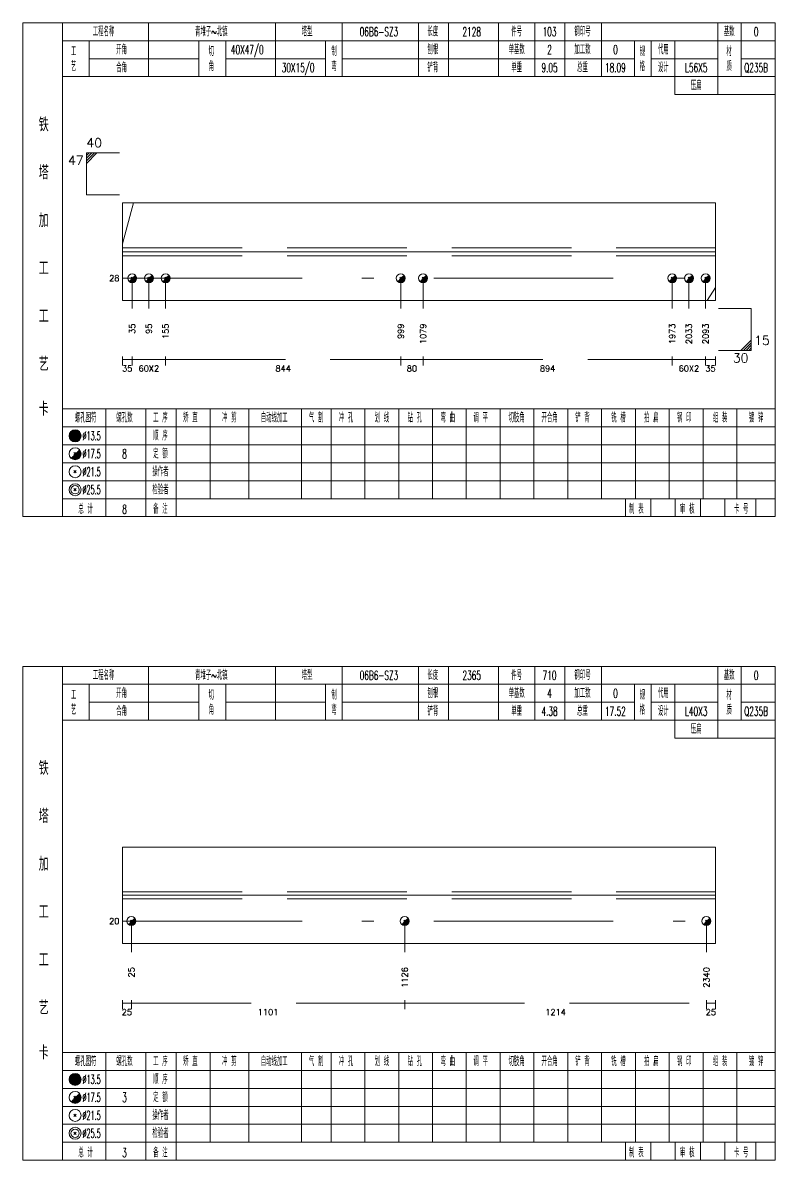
# Model space of a CAD drawing. Extents: x 0 to 30090, y 0 to 380.
# Drawn here: x 602.8 to 854.2, y 0 to 380 of the extents above; entities that cross this region are included whole.
import ezdxf
from ezdxf.enums import TextEntityAlignment as Align

# ---------------------------------------------------------------- set-up
doc = ezdxf.new("R2010")
doc.units = 0
doc.header["$LTSCALE"] = 20
doc.header["$MEASUREMENT"] = 0
doc.linetypes.add('一点画线', pattern=[5.2, 3, -1, 0.2, -1])
doc.linetypes.add('虚线', pattern=[2.75, 2, -0.75])
doc.layers.get('0').update_dxf_attribs({"linetype": 'CONTINUOUS', "lineweight": 25})
for name, color, linetype, lineweight in [('1', 7, 'CONTINUOUS', 25), ('4', 7, 'CONTINUOUS', 25), ('5', 7, 'CONTINUOUS', 25)]:
    doc.layers.add(name, color=color, linetype=linetype, lineweight=lineweight)
doc.styles.get("Standard").update_dxf_attribs({"font": 'simplex', "width": 0.7, "bigfont": 'gbhzfs.shx'})

# ---------------------------------------------------------------- blocks, each defined once
blk = doc.blocks.new('孔17.5')
at = {"layer": '5', "color": 7, "linetype": 'Continuous', "lineweight": 13}
for p, q in [((-0.2, -0.2), (0.2, 0.2)), ((-0.2, 0.2), (0.2, -0.2))]:
    blk.add_line(p, q, dxfattribs=at)
blk.add_circle((0, 0), 1, dxfattribs=at)
for radius in [0.9, 0.8, 0.7, 0.6, 0.5, 0.4, 0.3, 0.2, 0.1]:
    blk.add_arc((0, 0), radius, 225, 45, dxfattribs=at)

msp = doc.modelspace()

# ---------------------------------------------------------------- linework, layer by layer
at = {"color": 7, "linetype": 'Continuous', "lineweight": 13}
for p, q in [((624.1, 336.5), (635.1, 336.5)), ((624.1, 322.5), (624.1, 336.5)), ((624.97, 336.5), (624.1, 335.62)), ((625.85, 336.5), (624.1, 334.75)), ((626.72, 336.5), (624.1, 333.88)), ((627.6, 336.5), (624.1, 333)), ((624.1, 322.5), (635.1, 322.5)), ((636.1, 306.13), (639.82, 319.84)), ((639.36, 294.66), (639.36, 284.5)), ((644.94, 294.66), (644.94, 284.5)), ((650.53, 294.66), (650.53, 284.5)), ((729.1, 294.66), (729.1, 284.5)), ((736.55, 294.66), (736.55, 284.5)), ((819.77, 294.66), (819.77, 284.5)), ((825.36, 294.66), (825.36, 284.5)), ((830.94, 294.66), (830.94, 284.5)), ((834.2, 291.54), (831.41, 287.16)), ((846.2, 284.5), (835.2, 284.5)), ((846.2, 284.5), (846.2, 270.5)), ((842.7, 270.5), (846.2, 274)), ((846.2, 270.5), (835.2, 270.5)), ((843.58, 270.5), (846.2, 273.12)), ((844.45, 270.5), (846.2, 272.25)), ((845.33, 270.5), (846.2, 271.38)), ((639.1, 79.88), (639.1, 69.5)), ((730.42, 79.88), (730.42, 69.5)), ((831.2, 79.88), (831.2, 69.5))]:
    msp.add_line(p, q, dxfattribs=at)
at = {"color": 7, "linetype": 'Continuous', "lineweight": 18}
for p, q in [((636.1, 319.84), (636.1, 287.16)), ((636.1, 319.84), (834.2, 319.84)), ((834.2, 319.84), (834.2, 287.16)), ((636.1, 303.5), (834.2, 303.5)), ((636.1, 104.62), (636.1, 72.38)), ((636.1, 104.62), (834.2, 104.62)), ((834.2, 104.62), (834.2, 72.38)), ((636.1, 88.5), (834.2, 88.5))]:
    msp.add_line(p, q, dxfattribs=at)
at = {"color": 1, "linetype": '虚线', "lineweight": 18}
for p, q in [((636.1, 304.84), (834.2, 304.84)), ((636.1, 302.16), (834.2, 302.16)), ((636.1, 89.62), (834.2, 89.62)), ((636.1, 87.38), (834.2, 87.38))]:
    msp.add_line(p, q, dxfattribs=at)
at = {"color": 3, "linetype": '一点画线', "lineweight": 13}
for p, q in [((636.1, 294.66), (834.2, 294.66)), ((636.1, 79.88), (834.2, 79.88))]:
    msp.add_line(p, q, dxfattribs=at)
at = {"color": 8, "linetype": '虚线', "lineweight": 9}
for p, q in [((636.1, 268.5), (636.1, 265.5)), ((636.1, 267.5), (639.36, 267.5)), ((639.36, 268.5), (639.36, 265.5)), ((639.36, 268.5), (639.36, 265.5)), ((639.36, 267.5), (650.53, 267.5)), ((650.53, 268.5), (650.53, 265.5)), ((650.53, 268.5), (650.53, 265.5)), ((650.53, 267.5), (729.1, 267.5)), ((729.1, 268.5), (729.1, 265.5)), ((729.1, 268.5), (729.1, 265.5)), ((729.1, 267.5), (736.55, 267.5)), ((736.55, 268.5), (736.55, 265.5)), ((736.55, 268.5), (736.55, 265.5)), ((736.55, 267.5), (819.77, 267.5)), ((819.77, 268.5), (819.77, 265.5)), ((819.77, 268.5), (819.77, 265.5)), ((819.77, 267.5), (830.94, 267.5)), ((830.94, 268.5), (830.94, 265.5)), ((830.94, 268.5), (830.94, 265.5)), ((830.94, 267.5), (834.2, 267.5)), ((834.2, 268.5), (834.2, 265.5)), ((636.1, 53.5), (636.1, 50.5)), ((639.1, 53.5), (639.1, 50.5)), ((639.1, 53.5), (639.1, 50.5)), ((730.42, 53.5), (730.42, 50.5)), ((730.42, 53.5), (730.42, 50.5)), ((831.2, 53.5), (831.2, 50.5)), ((831.2, 53.5), (831.2, 50.5)), ((834.2, 53.5), (834.2, 50.5)), ((636.1, 52.5), (639.1, 52.5)), ((639.1, 52.5), (730.42, 52.5)), ((730.42, 52.5), (831.2, 52.5)), ((831.2, 52.5), (834.2, 52.5))]:
    msp.add_line(p, q, dxfattribs=at)
at = {"layer": '1', "color": 7, "linetype": 'Continuous', "lineweight": 18}
for p, q in [((636.1, 287.16), (834.2, 287.16)), ((636.1, 72.38), (834.2, 72.38))]:
    msp.add_line(p, q, dxfattribs=at)
at = {"layer": '4', "color": 1, "linetype": 'Continuous', "lineweight": 18}
for p, q in [((616.1, 215), (616.1, 380)), ((644.8, 362), (644.8, 380)), ((687.2, 362), (687.2, 380)), ((709.5, 362), (709.5, 380)), ((735, 362), (735, 380)), ((745, 362), (745, 380)), ((761.7, 362), (761.7, 380)), ((773.9, 362), (773.9, 380)), ((783.9, 362), (783.9, 380)), ((796.1, 362), (796.1, 380)), ((835, 356), (835, 380)), ((842.8, 362), (842.8, 380)), ((616.1, 374), (854.2, 374)), ((625, 362), (625, 374)), ((661.6, 362), (661.6, 374)), ((670.6, 362), (670.6, 374)), ((703.9, 362), (703.9, 374)), ((807.2, 362), (807.2, 374)), ((812.8, 362), (812.8, 374)), ((820.6, 356), (820.6, 374)), ((625, 368), (661.6, 368)), ((670.6, 368), (703.9, 368)), ((709.5, 368), (807.2, 368)), ((812.8, 368), (835, 368)), ((842.8, 368), (854.2, 368)), ((616.1, 362), (854.2, 362)), ((820.6, 356), (854.2, 356)), ((616.1, 251), (854.2, 251)), ((630.6, 215), (630.6, 251)), ((643.9, 215), (643.9, 251)), ((654, 215), (654, 251)), ((665.4, 221), (665.4, 251)), ((678.3, 221), (678.3, 251)), ((695.9, 221), (695.9, 251)), ((705.8, 221), (705.8, 251)), ((717.1, 221), (717.1, 251)), ((728.4, 221), (728.4, 251)), ((739.7, 221), (739.7, 251)), ((750.9, 221), (750.9, 251)), ((762.3, 221), (762.3, 251)), ((773.6, 221), (773.6, 251)), ((784.9, 221), (784.9, 251)), ((796.2, 221), (796.2, 251)), ((807.5, 221), (807.5, 251)), ((818.8, 221), (818.8, 251)), ((830.1, 221), (830.1, 251)), ((841.4, 221), (841.4, 251)), ((616.1, 245), (854.2, 245)), ((616.1, 239), (854.2, 239)), ((616.1, 233), (854.2, 233)), ((616.1, 227), (854.2, 227)), ((616.1, 221), (854.2, 221)), ((804.2, 215), (804.2, 221)), ((812.6, 215), (812.6, 221)), ((820.8, 215), (820.8, 221)), ((829.2, 215), (829.2, 221)), ((837.4, 215), (837.4, 221)), ((847.7, 215), (847.7, 221)), ((616.1, 0), (616.1, 165)), ((644.8, 147), (644.8, 165)), ((687.2, 147), (687.2, 165)), ((709.5, 147), (709.5, 165)), ((735, 147), (735, 165)), ((745, 147), (745, 165)), ((761.7, 147), (761.7, 165)), ((773.9, 147), (773.9, 165)), ((783.9, 147), (783.9, 165)), ((796.1, 147), (796.1, 165)), ((835, 141), (835, 165)), ((842.8, 147), (842.8, 165)), ((616.1, 159), (854.2, 159)), ((625, 147), (625, 159)), ((661.6, 147), (661.6, 159)), ((670.6, 147), (670.6, 159)), ((703.9, 147), (703.9, 159)), ((807.2, 147), (807.2, 159)), ((812.8, 147), (812.8, 159)), ((820.6, 141), (820.6, 159)), ((625, 153), (661.6, 153)), ((670.6, 153), (703.9, 153)), ((709.5, 153), (807.2, 153)), ((812.8, 153), (835, 153)), ((842.8, 153), (854.2, 153)), ((616.1, 147), (854.2, 147)), ((820.6, 141), (854.2, 141)), ((616.1, 36), (854.2, 36)), ((630.6, 0), (630.6, 36)), ((643.9, 0), (643.9, 36)), ((654, 0), (654, 36)), ((665.4, 6), (665.4, 36)), ((678.3, 6), (678.3, 36)), ((695.9, 6), (695.9, 36)), ((705.8, 6), (705.8, 36)), ((717.1, 6), (717.1, 36)), ((728.4, 6), (728.4, 36)), ((739.7, 6), (739.7, 36)), ((750.9, 6), (750.9, 36)), ((762.3, 6), (762.3, 36)), ((773.6, 6), (773.6, 36)), ((784.9, 6), (784.9, 36)), ((796.2, 6), (796.2, 36)), ((807.5, 6), (807.5, 36)), ((818.8, 6), (818.8, 36)), ((830.1, 6), (830.1, 36)), ((841.4, 6), (841.4, 36)), ((616.1, 30), (854.2, 30)), ((616.1, 24), (854.2, 24)), ((616.1, 18), (854.2, 18)), ((616.1, 12), (854.2, 12)), ((616.1, 6), (854.2, 6)), ((804.2, 0), (804.2, 6)), ((812.6, 0), (812.6, 6)), ((820.8, 0), (820.8, 6)), ((829.2, 0), (829.2, 6)), ((837.4, 0), (837.4, 6)), ((847.7, 0), (847.7, 6))]:
    msp.add_line(p, q, dxfattribs=at)
at = {"layer": '4', "color": 7, "linetype": 'Continuous', "lineweight": 13}
for p, q in [((620.1, 241.8), (620.5, 242.2)), ((620.5, 241.8), (620.1, 242.2)), ((619.9, 235.6), (620.7, 236.4)), ((619.9, 236.4), (620.7, 235.6)), ((619.9, 229.6), (620.7, 230.4)), ((619.9, 230.4), (620.7, 229.6)), ((619.9, 223.6), (620.7, 224.4)), ((619.9, 224.4), (620.7, 223.6)), ((620.1, 26.8), (620.5, 27.2)), ((620.5, 26.8), (620.1, 27.2)), ((619.9, 20.6), (620.7, 21.4)), ((619.9, 21.4), (620.7, 20.6)), ((619.9, 14.6), (620.7, 15.4)), ((619.9, 15.4), (620.7, 14.6)), ((619.9, 8.6), (620.7, 9.4)), ((619.9, 9.4), (620.7, 8.6))]:
    msp.add_line(p, q, dxfattribs=at)
at = {"layer": '4', "color": 1, "linetype": 'Continuous', "lineweight": 18}
for points in [[(602.8, 380), (602.8, 215), (854.2, 215), (854.2, 380)], [(602.8, 165), (602.8, 0), (854.2, 0), (854.2, 165)]]:
    msp.add_lwpolyline(points, close=True, dxfattribs=at)
at = {"layer": '4', "color": 7, "linetype": 'Continuous', "lineweight": 13}
for centre, radius in [((620.3, 242), 2), ((620.3, 242), 1.8), ((620.3, 242), 1.6), ((620.3, 242), 1.4), ((620.3, 242), 1.2), ((620.3, 242), 1), ((620.3, 242), 0.8), ((620.3, 242), 0.6), ((620.3, 242), 0.4), ((620.3, 242), 0.2), ((620.3, 236), 2), ((620.3, 230), 2), ((620.3, 224), 2), ((620.3, 224), 1.4), ((620.3, 27), 2), ((620.3, 27), 1.8), ((620.3, 27), 1.6), ((620.3, 27), 1.4), ((620.3, 27), 1.2), ((620.3, 27), 1), ((620.3, 27), 0.8), ((620.3, 27), 0.6), ((620.3, 27), 0.4), ((620.3, 27), 0.2), ((620.3, 21), 2), ((620.3, 15), 2), ((620.3, 9), 2), ((620.3, 9), 1.4)]:
    msp.add_circle(centre, radius, dxfattribs=at)
for centre, radius in [((620.3, 236), 1.8), ((620.3, 236), 1.6), ((620.3, 236), 1.4), ((620.3, 236), 1.2), ((620.3, 236), 1), ((620.3, 236), 0.8), ((620.3, 236), 0.6), ((620.3, 236), 0.4), ((620.3, 236), 0.2), ((620.3, 21), 1.8), ((620.3, 21), 1.6), ((620.3, 21), 1.4), ((620.3, 21), 1.2), ((620.3, 21), 1), ((620.3, 21), 0.8), ((620.3, 21), 0.6), ((620.3, 21), 0.4), ((620.3, 21), 0.2)]:
    msp.add_arc(centre, radius, 225, 45, dxfattribs=at)

# ---------------------------------------------------------------- block references
at = {"layer": '1', "color": 7, "linetype": 'Continuous', "lineweight": 13, "xscale": 1.5, "yscale": 1.5, "zscale": 1.5}
for p in [(639.36, 294.66), (644.94, 294.66), (650.53, 294.66), (729.1, 294.66), (736.55, 294.66), (819.77, 294.66), (825.36, 294.66), (830.94, 294.66), (639.1, 79.88), (730.42, 79.88), (831.2, 79.88)]:
    msp.add_blockref('孔17.5', p, dxfattribs=at)

# ---------------------------------------------------------------- texts
at = {"color": 7, "linetype": 'Continuous', "lineweight": 13}
for s, p in [('40', (624.1, 337.5)), ('15', (847.2, 271.5))]:
    msp.add_text(s, height=3, dxfattribs=at).set_placement(p, align=Align.BOTTOM_LEFT)
for s, p in [('47', (623.1, 335.5)), ('30', (845.2, 269.5))]:
    msp.add_text(s, height=3, dxfattribs=at).set_placement(p, align=Align.TOP_RIGHT)
for s, p in [('28', (635.1, 294.66)), ('20', (635.1, 79.88))]:
    msp.add_text(s, height=2, dxfattribs=at).set_placement(p, align=Align.MIDDLE_RIGHT)
at = {"color": 8, "linetype": 'Continuous', "lineweight": 9}
for s, p in [('35', (637.73, 265.5)), ('60X2', (644.94, 265.5)), ('844', (689.81, 265.5)), ('80', (732.82, 265.5)), ('894', (778.16, 265.5)), ('60X2', (825.36, 265.5)), ('35', (832.57, 265.5)), ('25', (637.6, 50.5)), ('1101', (684.76, 50.5)), ('1214', (780.81, 50.5)), ('25', (832.7, 50.5))]:
    msp.add_text(s, height=2, dxfattribs=at).set_placement(p, align=Align.TOP_CENTER)
at = {"layer": '1', "color": 7, "linetype": 'Continuous', "lineweight": 13}
for s, p in [('35', (639.36, 279.5)), ('95', (644.94, 279.5)), ('155', (650.53, 279.5)), ('999', (729.1, 279.5)), ('1079', (736.55, 279.5)), ('1973', (819.77, 279.5)), ('2033', (825.36, 279.5)), ('2093', (830.94, 279.5)), ('25', (639.1, 64.5)), ('1126', (730.42, 64.5)), ('2340', (831.2, 64.5))]:
    msp.add_text(s, height=2, rotation=90, dxfattribs=at).set_placement(p, align=Align.MIDDLE_RIGHT)
at = {"layer": '4', "color": 1, "linetype": 'Continuous', "lineweight": 13}
for s, height, width, p in [('工程名称', 3, 0.6, (629.8, 377)), ('青堆子~北镇', 3, 0.6, (665.8, 377)), ('塔型', 3, 0.6, (697.8, 377)), ('06B6-SZ3', 3, 0.6, (721.8, 377)), ('长度', 3, 0.6, (739.8, 377)), ('2128', 3, 0.6, (752.8, 377)), ('件号', 3, 0.6, (767.8, 377)), ('103', 3, 0.6, (778.8, 377)), ('钢印号', 3, 0.6, (789.8, 377)), ('基数', 3, 0.6, (838.8, 377)), ('0', 3, 0.6, (847.8, 377)), ('开角', 3, 0.6, (635.8, 371)), ('40X47/0', 3, 0.6, (677.8, 371)), ('刨根', 3, 0.6, (739.8, 371)), ('单基数', 3, 0.6, (767.8, 371)), ('2', 3, 0.6, (778.8, 371)), ('加工数', 3, 0.6, (789.8, 371)), ('0', 3, 0.6, (800.8, 371)), ('代用', 3, 0.6, (816.8, 371)), ('工', 3, 0.6, (619.8, 370.4)), ('切', 3, 0.6, (665.8, 370.4)), ('制', 3, 0.6, (706.8, 370.4)), ('规', 3, 0.6, (809.8, 370.4)), ('材', 3, 0.6, (838.8, 370.4)), ('艺', 3, 0.6, (619.8, 365.4)), ('合角', 3, 0.6, (635.8, 365)), ('角', 3, 0.6, (665.8, 365.4)), ('30X15/0', 3, 0.6, (694.8, 365)), ('弯', 3, 0.6, (706.8, 365.4)), ('铲背', 3, 0.6, (739.8, 365)), ('单重', 3, 0.6, (767.8, 365)), ('9.05', 3, 0.6, (778.8, 365)), ('总重', 3, 0.6, (789.8, 365)), ('18.09', 3, 0.6, (800.8, 365)), ('格', 3, 0.6, (809.8, 365.4)), ('设计', 3, 0.6, (816.8, 365)), ('L56X5', 3, 0.6, (827.8, 365)), ('质', 3, 0.6, (838.8, 365.4)), ('Q235B', 3, 0.6, (847.8, 365)), ('压扁', 3, 0.6, (827.8, 359)), ('铁', 4.6, 0.8, (609.8, 346)), ('塔', 4.6, 0.8, (609.8, 330)), ('加', 4.6, 0.8, (609.8, 314)), ('工', 4.6, 0.8, (609.8, 298)), ('工', 4.6, 0.8, (609.8, 282)), ('艺', 4.6, 0.8, (609.8, 266)), ('卡', 4.6, 0.8, (609.8, 251)), ('螺孔图符', 3, 0.6, (623.8, 248)), ('螺孔数', 3, 0.6, (636.8, 248)), ('工 序', 3, 0.6, (648.8, 248)), ('矫 直', 3, 0.6, (658.8, 248)), ('冲 剪', 3, 0.6, (671.8, 248)), ('自动线加工', 3, 0.6, (686.8, 248)), ('气 割', 3, 0.6, (700.8, 248)), ('冲 孔', 3, 0.6, (710.8, 248)), ('划 线', 3, 0.6, (722.8, 248)), ('钻 孔', 3, 0.6, (733.8, 248)), ('弯 曲', 3, 0.6, (744.8, 248)), ('调 平', 3, 0.6, (755.8, 248)), ('切肢角', 3, 0.6, (767.8, 248)), ('开合角', 3, 0.6, (778.8, 248)), ('铲 背', 3, 0.6, (789.8, 248)), ('铣 槽', 3, 0.6, (801.8, 248)), ('拍 扁', 3, 0.6, (812.8, 248)), ('钢 印', 3, 0.6, (823.8, 248)), ('组 装', 3, 0.6, (835.8, 248)), ('镀 锌', 3, 0.6, (847.8, 248)), ('%%C13.5', 3, 0.5, (625.8, 242)), ('顺 序', 3, 0.6, (648.8, 242)), ('%%C17.5', 3, 0.5, (625.8, 236)), ('8', 3.2, 0.6, (636.8, 236)), ('定 额', 3, 0.6, (648.8, 236)), ('操作者', 3, 0.6, (648.8, 230)), ('%%C21.5', 3, 0.5, (625.8, 230)), ('%%C25.5', 3, 0.5, (625.8, 224)), ('检验者', 3, 0.6, (648.8, 224)), ('总 计', 3, 0.6, (623.8, 217.5)), ('8', 3, 0.6, (636.8, 217.5)), ('备 注', 3, 0.6, (648.8, 217.5)), ('制 表', 3, 0.6, (807.8, 217.5)), ('审 核', 3, 0.6, (824.8, 217.5)), ('卡 号', 3, 0.6, (842.8, 217.5)), ('工程名称', 3, 0.6, (629.8, 162)), ('青堆子~北镇', 3, 0.6, (665.8, 162)), ('塔型', 3, 0.6, (697.8, 162)), ('06B6-SZ3', 3, 0.6, (721.8, 162)), ('长度', 3, 0.6, (739.8, 162)), ('2365', 3, 0.6, (752.8, 162)), ('件号', 3, 0.6, (767.8, 162)), ('710', 3, 0.6, (778.8, 162)), ('钢印号', 3, 0.6, (789.8, 162)), ('基数', 3, 0.6, (838.8, 162)), ('0', 3, 0.6, (847.8, 162)), ('工', 3, 0.6, (619.8, 155.4)), ('开角', 3, 0.6, (635.8, 156)), ('切', 3, 0.6, (665.8, 155.4)), ('制', 3, 0.6, (706.8, 155.4)), ('刨根', 3, 0.6, (739.8, 156)), ('单基数', 3, 0.6, (767.8, 156)), ('4', 3, 0.6, (778.8, 156)), ('加工数', 3, 0.6, (789.8, 156)), ('0', 3, 0.6, (800.8, 156)), ('规', 3, 0.6, (809.8, 155.4)), ('代用', 3, 0.6, (816.8, 156)), ('材', 3, 0.6, (838.8, 155.4)), ('艺', 3, 0.6, (619.8, 150.4)), ('角', 3, 0.6, (665.8, 150.4)), ('弯', 3, 0.6, (706.8, 150.4)), ('格', 3, 0.6, (809.8, 150.4)), ('质', 3, 0.6, (838.8, 150.4)), ('合角', 3, 0.6, (635.8, 150)), ('铲背', 3, 0.6, (739.8, 150)), ('单重', 3, 0.6, (767.8, 150)), ('4.38', 3, 0.6, (778.8, 150)), ('总重', 3, 0.6, (789.8, 150)), ('17.52', 3, 0.6, (800.8, 150)), ('设计', 3, 0.6, (816.8, 150)), ('L40X3', 3, 0.6, (827.8, 150)), ('Q235B', 3, 0.6, (847.8, 150)), ('压扁', 3, 0.6, (827.8, 144)), ('铁', 4.6, 0.8, (609.8, 131)), ('塔', 4.6, 0.8, (609.8, 115)), ('加', 4.6, 0.8, (609.8, 99)), ('工', 4.6, 0.8, (609.8, 83)), ('工', 4.6, 0.8, (609.8, 67)), ('艺', 4.6, 0.8, (609.8, 51)), ('卡', 4.6, 0.8, (609.8, 36)), ('螺孔图符', 3, 0.6, (623.8, 33)), ('螺孔数', 3, 0.6, (636.8, 33)), ('工 序', 3, 0.6, (648.8, 33)), ('矫 直', 3, 0.6, (658.8, 33)), ('冲 剪', 3, 0.6, (671.8, 33)), ('自动线加工', 3, 0.6, (686.8, 33)), ('气 割', 3, 0.6, (700.8, 33)), ('冲 孔', 3, 0.6, (710.8, 33)), ('划 线', 3, 0.6, (722.8, 33)), ('钻 孔', 3, 0.6, (733.8, 33)), ('弯 曲', 3, 0.6, (744.8, 33)), ('调 平', 3, 0.6, (755.8, 33)), ('切肢角', 3, 0.6, (767.8, 33)), ('开合角', 3, 0.6, (778.8, 33)), ('铲 背', 3, 0.6, (789.8, 33)), ('铣 槽', 3, 0.6, (801.8, 33)), ('拍 扁', 3, 0.6, (812.8, 33)), ('钢 印', 3, 0.6, (823.8, 33)), ('组 装', 3, 0.6, (835.8, 33)), ('镀 锌', 3, 0.6, (847.8, 33)), ('%%C13.5', 3, 0.5, (625.8, 27)), ('顺 序', 3, 0.6, (648.8, 27)), ('定 额', 3, 0.6, (648.8, 21)), ('%%C17.5', 3, 0.5, (625.8, 21)), ('3', 3.2, 0.6, (636.8, 21)), ('%%C21.5', 3, 0.5, (625.8, 15)), ('操作者', 3, 0.6, (648.8, 15)), ('%%C25.5', 3, 0.5, (625.8, 9)), ('检验者', 3, 0.6, (648.8, 9)), ('总 计', 3, 0.6, (623.8, 2.5)), ('3', 3, 0.6, (636.8, 2.5)), ('备 注', 3, 0.6, (648.8, 2.5)), ('制 表', 3, 0.6, (807.8, 2.5)), ('审 核', 3, 0.6, (824.8, 2.5)), ('卡 号', 3, 0.6, (842.8, 2.5))]:
    msp.add_text(s, height=height, dxfattribs=dict(at, width=width)).set_placement(p, align=Align.MIDDLE_CENTER)

doc.saveas('drawing.dxf')
